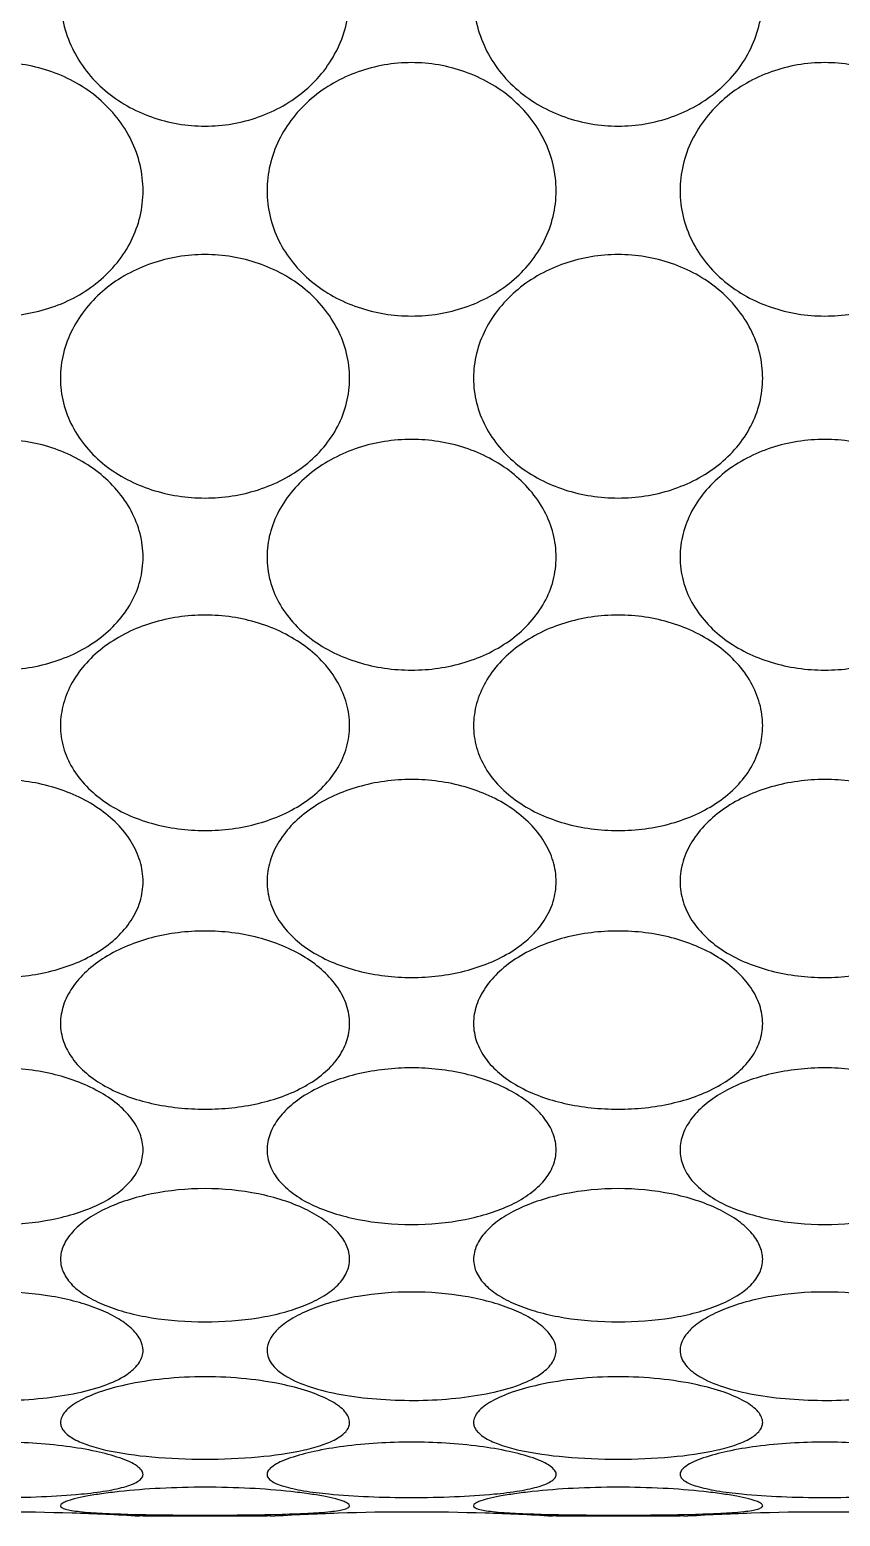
# Model space of a CAD drawing. Header units: inches. Extents: x 50354 to 53215, y -7830 to -6529.
# Drawn here: x 53092.2724 to 53092.4887, y -6815.5686 to -6815.1719 of the extents above; entities that cross this region are included whole.
import ezdxf

# ---------------------------------------------------------------- set-up
doc = ezdxf.new("R2010")
doc.units = ezdxf.units.IN
doc.header["$MEASUREMENT"] = 0
doc.layers.add('XR_ID 1F_FUR$0$A-SANI-FIX', color=134, linetype='Continuous')

# ---------------------------------------------------------------- blocks, each defined once
blk = doc.blocks.new('XR_ID 1F_FUR$0$XR_1F FURN$0$A$C698E198A')
at = {"linetype": 'Continuous'}
for p, q in [((-12.998, -28.835), (-13, -28.86)), ((-13, -28.86), (-13, -29.7)), ((-13, -29.7), (-12.998, -29.725)), ((-12.998, -31.635), (-13, -31.66)), ((-13, -31.66), (-13, -32.5)), ((-13, -32.5), (-12.998, -32.525))]:
    blk.add_line(p, q, dxfattribs=at)
for centre, radius, start, end in [((-28.273, -27.88), 15.304, 358.1361, 1.8696), ((-28.314, -27.879), 15.345, 356.4273, 358.1366), ((-28.325, -30.682), 15.357, 1.8698, 3.572), ((-28.273, -30.68), 15.304, 358.1361, 1.8696), ((-28.314, -30.679), 15.345, 356.4273, 358.1366), ((-28.325, -33.482), 15.357, 1.8698, 3.572), ((-28.273, -33.48), 15.304, 358.1361, 1.8696)]:
    blk.add_arc(centre, radius, start, end, dxfattribs=at)
for points, knots in [([(-12.06, -28.715), (-12.09, -28.661), (-12.139, -28.534), (-12.185, -28.323), (-12.211, -28.084), (-12.218, -27.833), (-12.204, -27.584), (-12.17, -27.354), (-12.117, -27.156), (-12.062, -27.041), (-12.029, -26.996)], [0, 0, 0, 0, 0.10395, 0.228487, 0.366625, 0.510839, 0.653655, 0.787569, 0.905128, 1, 1, 1, 1]), ([(-11.876, -26.9), (-11.85, -26.9), (-11.792, -26.918), (-11.718, -26.983), (-11.65, -27.08), (-11.591, -27.206), (-11.543, -27.354), (-11.494, -27.58), (-11.471, -27.88), (-11.494, -28.18), (-11.543, -28.406), (-11.591, -28.554), (-11.65, -28.68), (-11.718, -28.777), (-11.792, -28.842), (-11.85, -28.86), (-11.876, -28.86)], [0, 0, 0, 0, 0.034965, 0.077478, 0.129946, 0.191999, 0.262052, 0.338123, 0.499998, 0.661873, 0.737945, 0.808, 0.870054, 0.922523, 0.965035, 1, 1, 1, 1]), ([(-10.517, -28.86), (-10.553, -28.86), (-10.629, -28.845), (-10.731, -28.781), (-10.819, -28.682), (-10.893, -28.556), (-10.95, -28.406), (-11.007, -28.181), (-11.033, -27.88), (-11.007, -27.579), (-10.95, -27.354), (-10.893, -27.204), (-10.819, -27.078), (-10.731, -26.979), (-10.629, -26.915), (-10.553, -26.9), (-10.517, -26.9)], [0, 0, 0, 0, 0.045372, 0.093928, 0.148271, 0.20922, 0.276239, 0.348114, 0.500002, 0.65189, 0.723764, 0.790783, 0.851731, 0.906073, 0.954628, 1, 1, 1, 1]), ([(-10.517, -26.9), (-10.48, -26.9), (-10.402, -26.916), (-10.295, -26.979), (-10.199, -27.077), (-10.084, -27.252), (-9.987, -27.523), (-9.948, -27.879), (-9.987, -28.236), (-10.083, -28.508), (-10.198, -28.683), (-10.295, -28.781), (-10.402, -28.844), (-10.48, -28.86), (-10.517, -28.86)], [0, 0, 0, 0, 0.045325, 0.094979, 0.15068, 0.212543, 0.350671, 0.499755, 0.648875, 0.787118, 0.849076, 0.904873, 0.954631, 1, 1, 1, 1]), ([(-8.699, -28.86), (-8.744, -28.86), (-8.838, -28.846), (-8.967, -28.783), (-9.082, -28.685), (-9.213, -28.512), (-9.321, -28.238), (-9.363, -27.88), (-9.321, -27.522), (-9.213, -27.248), (-9.082, -27.075), (-8.967, -26.977), (-8.838, -26.914), (-8.744, -26.9), (-8.699, -26.9)], [0, 0, 0, 0, 0.053016, 0.107462, 0.164933, 0.226177, 0.358763, 0.499998, 0.641234, 0.773822, 0.835067, 0.892538, 0.946984, 1, 1, 1, 1]), ([(-8.699, -26.9), (-8.652, -26.9), (-8.557, -26.915), (-8.423, -26.977), (-8.302, -27.074), (-8.16, -27.247), (-8.039, -27.519), (-7.991, -27.88), (-8.039, -28.241), (-8.16, -28.513), (-8.302, -28.686), (-8.423, -28.783), (-8.557, -28.845), (-8.652, -28.86), (-8.699, -28.86)], [0, 0, 0, 0, 0.05273, 0.107892, 0.166442, 0.228535, 0.360979, 0.499998, 0.639018, 0.771464, 0.833558, 0.892108, 0.947271, 1, 1, 1, 1]), ([(-6.5, -28.86), (-6.553, -28.86), (-6.661, -28.846), (-6.812, -28.785), (-6.947, -28.687), (-7.101, -28.516), (-7.232, -28.243), (-7.283, -27.88), (-7.232, -27.517), (-7.101, -27.244), (-6.947, -27.073), (-6.812, -26.975), (-6.661, -26.914), (-6.553, -26.9), (-6.5, -26.9)], [0, 0, 0, 0, 0.05807, 0.116648, 0.176553, 0.238282, 0.366741, 0.499998, 0.633256, 0.761717, 0.823447, 0.883352, 0.94193, 1, 1, 1, 1]), ([(-6.5, -26.9), (-6.446, -26.9), (-6.338, -26.914), (-6.129, -26.997), (-5.906, -27.193), (-5.74, -27.515), (-5.683, -27.88), (-5.74, -28.245), (-5.906, -28.567), (-6.129, -28.763), (-6.338, -28.846), (-6.446, -28.86), (-6.5, -28.86)], [0, 0, 0, 0, 0.057826, 0.116908, 0.239465, 0.368128, 0.499999, 0.631869, 0.760534, 0.883092, 0.942174, 1, 1, 1, 1]), ([(-4.017, -28.86), (-4.076, -28.86), (-4.193, -28.846), (-4.36, -28.785), (-4.509, -28.688), (-4.68, -28.519), (-4.827, -28.247), (-4.886, -27.88), (-4.827, -27.513), (-4.68, -27.241), (-4.509, -27.072), (-4.36, -26.975), (-4.193, -26.914), (-4.076, -26.9), (-4.017, -26.9)], [0, 0, 0, 0, 0.06109, 0.122284, 0.183848, 0.246049, 0.372017, 0.500002, 0.627987, 0.753954, 0.816155, 0.877717, 0.93891, 1, 1, 1, 1]), ([(-4.017, -26.9), (-3.959, -26.9), (-3.84, -26.914), (-3.615, -26.995), (-3.373, -27.188), (-3.191, -27.512), (-3.128, -27.88), (-3.191, -28.248), (-3.373, -28.572), (-3.615, -28.765), (-3.84, -28.846), (-3.959, -28.86), (-4.017, -28.86)], [0, 0, 0, 0, 0.060936, 0.122432, 0.246563, 0.37277, 0.500002, 0.627234, 0.753441, 0.87757, 0.939065, 1, 1, 1, 1]), ([(-12.605, -27.057), (-12.587, -27.11), (-12.556, -27.23), (-12.51, -27.504), (-12.489, -27.88), (-12.51, -28.256), (-12.556, -28.53), (-12.587, -28.65), (-12.605, -28.703)], [0, 0, 0, 0, 0.100368, 0.222072, 0.499986, 0.777907, 0.899621, 1, 1, 1, 1]), ([(-12.849, -28.442), (-12.858, -28.352), (-12.869, -28.165), (-12.875, -27.881), (-12.869, -27.596), (-12.858, -27.409), (-12.849, -27.319)], [0, 0, 0, 0, 0.239734, 0.499899, 0.760114, 1, 1, 1, 1]), ([(-12.968, -28.429), (-12.966, -28.411), (-12.962, -28.379), (-12.954, -28.342), (-12.947, -28.32), (-12.941, -28.308), (-12.934, -28.3), (-12.929, -28.3)], [0, 0, 0, 0, 0.401908, 0.701539, 0.811757, 0.896092, 1, 1, 1, 1]), ([(-12.929, -28.3), (-12.923, -28.3), (-12.911, -28.313), (-12.905, -28.327), (-12.901, -28.336)], [0, 0, 0, 0, 0.347255, 1, 1, 1, 1]), ([(-12.55, -28.606), (-12.541, -28.563), (-12.52, -28.486), (-12.483, -28.399), (-12.448, -28.347), (-12.422, -28.321), (-12.394, -28.304), (-12.373, -28.3), (-12.364, -28.3)], [0, 0, 0, 0, 0.349245, 0.630114, 0.743606, 0.840326, 0.923707, 1, 1, 1, 1]), ([(-12.364, -28.3), (-12.352, -28.3), (-12.325, -28.307), (-12.288, -28.332), (-12.253, -28.371), (-12.205, -28.447), (-12.153, -28.571), (-12.123, -28.681), (-12.11, -28.742)], [0, 0, 0, 0, 0.068375, 0.148578, 0.246055, 0.362615, 0.650483, 1, 1, 1, 1]), ([(-11.258, -30.26), (-11.289, -30.26), (-11.355, -30.244), (-11.441, -30.179), (-11.514, -30.081), (-11.575, -29.954), (-11.623, -29.806), (-11.67, -29.58), (-11.691, -29.28), (-11.67, -28.98), (-11.623, -28.754), (-11.575, -28.606), (-11.514, -28.479), (-11.441, -28.381), (-11.355, -28.316), (-11.289, -28.3), (-11.258, -28.3)], [0, 0, 0, 0, 0.040443, 0.085413, 0.13809, 0.199102, 0.267542, 0.341798, 0.500002, 0.658205, 0.73246, 0.800899, 0.86191, 0.914587, 0.959557, 1, 1, 1, 1]), ([(-11.258, -28.3), (-11.227, -28.3), (-11.158, -28.317), (-11.067, -28.381), (-10.984, -28.479), (-10.913, -28.605), (-10.855, -28.754), (-10.797, -28.979), (-10.768, -29.28), (-10.797, -29.581), (-10.855, -29.806), (-10.913, -29.955), (-10.984, -30.081), (-11.067, -30.179), (-11.158, -30.243), (-11.227, -30.26), (-11.258, -30.26)], [0, 0, 0, 0, 0.040538, 0.086791, 0.140875, 0.202752, 0.271258, 0.3448, 0.500002, 0.655203, 0.728744, 0.797249, 0.859124, 0.913209, 0.959461, 1, 1, 1, 1]), ([(-9.661, -30.26), (-9.702, -30.26), (-9.787, -30.245), (-9.903, -30.182), (-10.005, -30.084), (-10.123, -29.909), (-10.217, -29.636), (-10.254, -29.28), (-10.217, -28.924), (-10.123, -28.651), (-10.005, -28.476), (-9.903, -28.378), (-9.787, -28.315), (-9.702, -28.3), (-9.661, -28.3)], [0, 0, 0, 0, 0.049573, 0.101307, 0.157294, 0.218355, 0.353731, 0.500001, 0.646272, 0.781646, 0.842706, 0.898693, 0.950427, 1, 1, 1, 1]), ([(-9.661, -28.3), (-9.619, -28.3), (-9.532, -28.315), (-9.411, -28.378), (-9.301, -28.476), (-9.172, -28.649), (-9.063, -28.921), (-9.019, -29.28), (-9.063, -29.639), (-9.172, -29.911), (-9.301, -30.084), (-9.411, -30.182), (-9.532, -30.245), (-9.619, -30.26), (-9.661, -30.26)], [0, 0, 0, 0, 0.049365, 0.101995, 0.159209, 0.221173, 0.356257, 0.500001, 0.643746, 0.778828, 0.840791, 0.898004, 0.950635, 1, 1, 1, 1]), ([(-7.641, -30.26), (-7.691, -30.26), (-7.792, -30.246), (-7.933, -30.184), (-8.059, -30.086), (-8.202, -29.914), (-8.322, -29.641), (-8.369, -29.28), (-8.322, -28.919), (-8.202, -28.646), (-8.059, -28.474), (-7.933, -28.376), (-7.792, -28.314), (-7.691, -28.3), (-7.641, -28.3)], [0, 0, 0, 0, 0.055824, 0.112542, 0.171326, 0.232805, 0.363103, 0.500001, 0.6369, 0.767196, 0.828674, 0.887458, 0.944176, 1, 1, 1, 1]), ([(-7.641, -28.3), (-7.591, -28.3), (-7.489, -28.315), (-7.344, -28.376), (-7.212, -28.473), (-7.059, -28.645), (-6.928, -28.917), (-6.875, -29.28), (-6.928, -29.643), (-7.059, -29.915), (-7.212, -30.087), (-7.344, -30.184), (-7.489, -30.245), (-7.591, -30.26), (-7.641, -30.26)], [0, 0, 0, 0, 0.055502, 0.11278, 0.172484, 0.234728, 0.364992, 0.500001, 0.63501, 0.765272, 0.827515, 0.887219, 0.944497, 1, 1, 1, 1]), ([(-5.288, -30.26), (-5.344, -30.26), (-5.457, -30.246), (-5.616, -30.185), (-5.76, -30.088), (-5.923, -29.918), (-6.063, -29.645), (-6.118, -29.28), (-6.063, -28.915), (-5.923, -28.642), (-5.76, -28.472), (-5.616, -28.375), (-5.457, -28.314), (-5.344, -28.3), (-5.288, -28.3)], [0, 0, 0, 0, 0.059816, 0.11987, 0.180701, 0.242673, 0.369706, 0.500001, 0.630296, 0.757328, 0.819299, 0.880129, 0.940184, 1, 1, 1, 1]), ([(-5.288, -28.3), (-5.231, -28.3), (-5.117, -28.314), (-4.899, -28.396), (-4.665, -28.59), (-4.49, -28.913), (-4.43, -29.28), (-4.49, -29.647), (-4.665, -29.97), (-4.899, -30.164), (-5.117, -30.246), (-5.231, -30.26), (-5.288, -30.26)], [0, 0, 0, 0, 0.059605, 0.120053, 0.243502, 0.370771, 0.500001, 0.629231, 0.756498, 0.879946, 0.940395, 1, 1, 1, 1]), ([(-2.703, -30.26), (-2.763, -30.26), (-2.884, -30.246), (-3.055, -30.185), (-3.21, -30.089), (-3.385, -29.92), (-3.538, -29.648), (-3.6, -29.28), (-3.538, -28.912), (-3.385, -28.64), (-3.21, -28.471), (-3.055, -28.375), (-2.884, -28.314), (-2.763, -28.3), (-2.703, -28.3)], [0, 0, 0, 0, 0.061998, 0.123968, 0.186064, 0.248436, 0.373682, 0.500001, 0.62632, 0.751564, 0.813936, 0.876031, 0.938002, 1, 1, 1, 1]), ([(-12.901, -28.336), (-12.894, -28.355), (-12.88, -28.401), (-12.863, -28.482), (-12.846, -28.584), (-12.826, -28.75), (-12.808, -28.984), (-12.801, -29.28), (-12.808, -29.576), (-12.826, -29.81), (-12.846, -29.976), (-12.863, -30.078), (-12.88, -30.159), (-12.894, -30.205), (-12.901, -30.224)], [0, 0, 0, 0, 0.031746, 0.075753, 0.130448, 0.194012, 0.34024, 0.500003, 0.659766, 0.805992, 0.869554, 0.924248, 0.968254, 1, 1, 1, 1]), ([(-12.987, -28.781), (-12.985, -28.715), (-12.981, -28.598), (-12.974, -28.481), (-12.968, -28.429)], [0, 0, 0, 0, 0.560169, 1, 1, 1, 1]), ([(-12.716, -28.86), (-12.724, -28.86), (-12.742, -28.853), (-12.763, -28.828), (-12.782, -28.792), (-12.799, -28.742), (-12.814, -28.681), (-12.834, -28.58), (-12.843, -28.499), (-12.849, -28.442)], [0, 0, 0, 0, 0.051938, 0.118849, 0.208602, 0.323036, 0.461504, 0.622134, 1, 1, 1, 1]), ([(-12.551, -29.954), (-12.574, -29.851), (-12.604, -29.626), (-12.618, -29.28), (-12.604, -28.934), (-12.574, -28.709), (-12.55, -28.606)], [0, 0, 0, 0, 0.23461, 0.500046, 0.765459, 1, 1, 1, 1]), ([(-12.605, -28.703), (-12.613, -28.725), (-12.628, -28.766), (-12.656, -28.816), (-12.683, -28.849), (-12.706, -28.86), (-12.716, -28.86)], [0, 0, 0, 0, 0.360851, 0.644967, 0.852372, 1, 1, 1, 1]), ([(-12.987, -29.778), (-12.991, -29.612), (-12.993, -29.279), (-12.991, -28.947), (-12.987, -28.781)], [0, 0, 0, 0, 0.500087, 1, 1, 1, 1]), ([(-12.11, -28.742), (-12.091, -28.827), (-12.064, -29.006), (-12.05, -29.28), (-12.064, -29.554), (-12.091, -29.733), (-12.11, -29.818)], [0, 0, 0, 0, 0.241927, 0.499987, 0.758053, 1, 1, 1, 1]), ([(-11.876, -28.86), (-11.893, -28.86), (-11.929, -28.853), (-11.978, -28.823), (-12.023, -28.775), (-12.048, -28.737), (-12.06, -28.715)], [0, 0, 0, 0, 0.208603, 0.43564, 0.69689, 1, 1, 1, 1]), ([(-12.849, -30.119), (-12.844, -30.062), (-12.834, -29.981), (-12.815, -29.879), (-12.799, -29.818), (-12.782, -29.769), (-12.763, -29.732), (-12.742, -29.707), (-12.724, -29.7), (-12.716, -29.7)], [0, 0, 0, 0, 0.377864, 0.538515, 0.677008, 0.791463, 0.881221, 0.94811, 1, 1, 1, 1]), ([(-12.716, -29.7), (-12.706, -29.7), (-12.683, -29.711), (-12.656, -29.744), (-12.628, -29.794), (-12.613, -29.835), (-12.605, -29.857)], [0, 0, 0, 0, 0.147642, 0.355049, 0.63916, 1, 1, 1, 1]), ([(-12.029, -29.796), (-12.009, -29.769), (-11.975, -29.732), (-11.918, -29.705), (-11.89, -29.7), (-11.876, -29.7)], [0, 0, 0, 0, 0.546591, 0.779569, 1, 1, 1, 1]), ([(-11.876, -29.7), (-11.85, -29.7), (-11.792, -29.718), (-11.718, -29.783), (-11.65, -29.88), (-11.591, -30.006), (-11.543, -30.154), (-11.494, -30.38), (-11.471, -30.68), (-11.494, -30.98), (-11.543, -31.206), (-11.591, -31.354), (-11.65, -31.48), (-11.718, -31.577), (-11.792, -31.642), (-11.85, -31.66), (-11.876, -31.66)], [0, 0, 0, 0, 0.034965, 0.077478, 0.129946, 0.191999, 0.262052, 0.338123, 0.499998, 0.661873, 0.737945, 0.808, 0.870054, 0.922523, 0.965035, 1, 1, 1, 1]), ([(-10.517, -31.66), (-10.553, -31.66), (-10.629, -31.645), (-10.731, -31.581), (-10.819, -31.482), (-10.893, -31.356), (-10.95, -31.206), (-11.007, -30.981), (-11.033, -30.68), (-11.007, -30.379), (-10.95, -30.154), (-10.893, -30.004), (-10.819, -29.878), (-10.731, -29.779), (-10.629, -29.715), (-10.553, -29.7), (-10.517, -29.7)], [0, 0, 0, 0, 0.045372, 0.093928, 0.148271, 0.20922, 0.276239, 0.348114, 0.500002, 0.65189, 0.723764, 0.790783, 0.851731, 0.906073, 0.954628, 1, 1, 1, 1]), ([(-10.517, -29.7), (-10.48, -29.7), (-10.402, -29.716), (-10.295, -29.779), (-10.199, -29.877), (-10.084, -30.052), (-9.987, -30.323), (-9.948, -30.679), (-9.987, -31.036), (-10.083, -31.308), (-10.198, -31.483), (-10.295, -31.581), (-10.402, -31.644), (-10.48, -31.66), (-10.517, -31.66)], [0, 0, 0, 0, 0.045325, 0.094979, 0.15068, 0.212543, 0.350671, 0.499755, 0.648875, 0.787118, 0.849076, 0.904873, 0.954631, 1, 1, 1, 1]), ([(-8.699, -31.66), (-8.744, -31.66), (-8.838, -31.646), (-8.967, -31.583), (-9.082, -31.485), (-9.213, -31.312), (-9.321, -31.038), (-9.363, -30.68), (-9.321, -30.322), (-9.213, -30.048), (-9.082, -29.875), (-8.967, -29.777), (-8.838, -29.714), (-8.744, -29.7), (-8.699, -29.7)], [0, 0, 0, 0, 0.053016, 0.107462, 0.164933, 0.226177, 0.358763, 0.499998, 0.641234, 0.773822, 0.835067, 0.892538, 0.946984, 1, 1, 1, 1]), ([(-8.699, -29.7), (-8.652, -29.7), (-8.557, -29.715), (-8.423, -29.777), (-8.302, -29.874), (-8.16, -30.047), (-8.039, -30.319), (-7.991, -30.68), (-8.039, -31.041), (-8.16, -31.313), (-8.302, -31.486), (-8.423, -31.583), (-8.557, -31.645), (-8.652, -31.66), (-8.699, -31.66)], [0, 0, 0, 0, 0.05273, 0.107892, 0.166442, 0.228535, 0.360979, 0.499998, 0.639018, 0.771464, 0.833558, 0.892108, 0.947271, 1, 1, 1, 1]), ([(-6.5, -31.66), (-6.553, -31.66), (-6.661, -31.646), (-6.812, -31.585), (-6.947, -31.487), (-7.101, -31.316), (-7.232, -31.043), (-7.283, -30.68), (-7.232, -30.317), (-7.101, -30.044), (-6.947, -29.873), (-6.812, -29.775), (-6.661, -29.714), (-6.553, -29.7), (-6.5, -29.7)], [0, 0, 0, 0, 0.05807, 0.116648, 0.176553, 0.238282, 0.366741, 0.499998, 0.633256, 0.761717, 0.823447, 0.883352, 0.94193, 1, 1, 1, 1]), ([(-6.5, -29.7), (-6.446, -29.7), (-6.338, -29.714), (-6.129, -29.797), (-5.906, -29.993), (-5.74, -30.315), (-5.683, -30.68), (-5.74, -31.045), (-5.906, -31.367), (-6.129, -31.563), (-6.338, -31.646), (-6.446, -31.66), (-6.5, -31.66)], [0, 0, 0, 0, 0.057826, 0.116908, 0.239465, 0.368128, 0.499999, 0.631869, 0.760534, 0.883092, 0.942174, 1, 1, 1, 1]), ([(-4.017, -31.66), (-4.076, -31.66), (-4.193, -31.646), (-4.36, -31.585), (-4.509, -31.488), (-4.68, -31.319), (-4.827, -31.047), (-4.886, -30.68), (-4.827, -30.313), (-4.68, -30.041), (-4.509, -29.872), (-4.36, -29.775), (-4.193, -29.714), (-4.076, -29.7), (-4.017, -29.7)], [0, 0, 0, 0, 0.06109, 0.122284, 0.183848, 0.246049, 0.372017, 0.500002, 0.627987, 0.753954, 0.816155, 0.877717, 0.93891, 1, 1, 1, 1]), ([(-4.017, -29.7), (-3.959, -29.7), (-3.84, -29.714), (-3.615, -29.795), (-3.373, -29.988), (-3.191, -30.312), (-3.128, -30.68), (-3.191, -31.048), (-3.373, -31.372), (-3.615, -31.565), (-3.84, -31.646), (-3.959, -31.66), (-4.017, -31.66)], [0, 0, 0, 0, 0.060936, 0.122432, 0.246563, 0.37277, 0.500002, 0.627234, 0.753441, 0.87757, 0.939065, 1, 1, 1, 1]), ([(-12.968, -30.131), (-12.974, -30.079), (-12.981, -29.962), (-12.985, -29.844), (-12.987, -29.778)], [0, 0, 0, 0, 0.43969, 1, 1, 1, 1]), ([(-12.11, -29.818), (-12.123, -29.879), (-12.153, -29.989), (-12.205, -30.113), (-12.253, -30.189), (-12.288, -30.228), (-12.325, -30.253), (-12.352, -30.26), (-12.364, -30.26)], [0, 0, 0, 0, 0.349516, 0.637392, 0.753955, 0.851433, 0.931632, 1, 1, 1, 1]), ([(-12.06, -31.515), (-12.09, -31.461), (-12.139, -31.334), (-12.185, -31.123), (-12.211, -30.884), (-12.218, -30.633), (-12.204, -30.384), (-12.17, -30.154), (-12.117, -29.956), (-12.062, -29.841), (-12.029, -29.796)], [0, 0, 0, 0, 0.10395, 0.228487, 0.366625, 0.510839, 0.653655, 0.787569, 0.905128, 1, 1, 1, 1]), ([(-12.605, -29.857), (-12.587, -29.91), (-12.556, -30.03), (-12.51, -30.304), (-12.489, -30.68), (-12.51, -31.056), (-12.556, -31.33), (-12.587, -31.45), (-12.605, -31.503)], [0, 0, 0, 0, 0.100368, 0.222072, 0.499986, 0.777907, 0.899621, 1, 1, 1, 1]), ([(-12.364, -30.26), (-12.373, -30.26), (-12.394, -30.256), (-12.422, -30.239), (-12.448, -30.213), (-12.483, -30.161), (-12.52, -30.074), (-12.541, -29.997), (-12.551, -29.954)], [0, 0, 0, 0, 0.076266, 0.159626, 0.256338, 0.369832, 0.650724, 1, 1, 1, 1]), ([(-12.849, -31.242), (-12.858, -31.152), (-12.869, -30.965), (-12.875, -30.681), (-12.869, -30.396), (-12.858, -30.209), (-12.849, -30.119)], [0, 0, 0, 0, 0.239734, 0.499899, 0.760114, 1, 1, 1, 1]), ([(-12.929, -30.26), (-12.934, -30.26), (-12.941, -30.252), (-12.947, -30.24), (-12.954, -30.218), (-12.961, -30.181), (-12.966, -30.149), (-12.968, -30.131)], [0, 0, 0, 0, 0.10394, 0.188277, 0.298492, 0.598106, 1, 1, 1, 1]), ([(-12.901, -30.224), (-12.905, -30.233), (-12.911, -30.247), (-12.923, -30.26), (-12.929, -30.26)], [0, 0, 0, 0, 0.65274, 1, 1, 1, 1]), ([(-12.968, -31.229), (-12.966, -31.211), (-12.962, -31.179), (-12.954, -31.142), (-12.947, -31.12), (-12.941, -31.108), (-12.934, -31.1), (-12.929, -31.1)], [0, 0, 0, 0, 0.401908, 0.701539, 0.811757, 0.896092, 1, 1, 1, 1]), ([(-12.929, -31.1), (-12.923, -31.1), (-12.911, -31.113), (-12.905, -31.127), (-12.901, -31.136)], [0, 0, 0, 0, 0.347255, 1, 1, 1, 1]), ([(-12.55, -31.406), (-12.541, -31.363), (-12.52, -31.286), (-12.483, -31.199), (-12.448, -31.147), (-12.422, -31.121), (-12.394, -31.104), (-12.373, -31.1), (-12.364, -31.1)], [0, 0, 0, 0, 0.349245, 0.630114, 0.743606, 0.840326, 0.923707, 1, 1, 1, 1]), ([(-12.364, -31.1), (-12.352, -31.1), (-12.325, -31.107), (-12.288, -31.132), (-12.253, -31.171), (-12.205, -31.247), (-12.153, -31.371), (-12.123, -31.481), (-12.11, -31.542)], [0, 0, 0, 0, 0.068375, 0.148578, 0.246055, 0.362615, 0.650483, 1, 1, 1, 1]), ([(-11.258, -33.06), (-11.289, -33.06), (-11.355, -33.044), (-11.441, -32.979), (-11.514, -32.881), (-11.575, -32.754), (-11.623, -32.606), (-11.67, -32.38), (-11.691, -32.08), (-11.67, -31.78), (-11.623, -31.554), (-11.575, -31.406), (-11.514, -31.279), (-11.441, -31.181), (-11.355, -31.116), (-11.289, -31.1), (-11.258, -31.1)], [0, 0, 0, 0, 0.040443, 0.085413, 0.13809, 0.199102, 0.267542, 0.341798, 0.500002, 0.658205, 0.73246, 0.800899, 0.86191, 0.914587, 0.959557, 1, 1, 1, 1]), ([(-11.258, -31.1), (-11.227, -31.1), (-11.158, -31.117), (-11.067, -31.181), (-10.984, -31.279), (-10.913, -31.405), (-10.855, -31.554), (-10.797, -31.779), (-10.768, -32.08), (-10.797, -32.381), (-10.855, -32.606), (-10.913, -32.755), (-10.984, -32.881), (-11.067, -32.979), (-11.158, -33.043), (-11.227, -33.06), (-11.258, -33.06)], [0, 0, 0, 0, 0.040538, 0.086791, 0.140875, 0.202752, 0.271258, 0.3448, 0.500002, 0.655203, 0.728744, 0.797249, 0.859124, 0.913209, 0.959461, 1, 1, 1, 1]), ([(-9.661, -33.06), (-9.702, -33.06), (-9.787, -33.045), (-9.903, -32.982), (-10.005, -32.884), (-10.123, -32.709), (-10.217, -32.436), (-10.254, -32.08), (-10.217, -31.724), (-10.123, -31.451), (-10.005, -31.276), (-9.903, -31.178), (-9.787, -31.115), (-9.702, -31.1), (-9.661, -31.1)], [0, 0, 0, 0, 0.049573, 0.101307, 0.157294, 0.218355, 0.353731, 0.500001, 0.646272, 0.781646, 0.842706, 0.898693, 0.950427, 1, 1, 1, 1]), ([(-9.661, -31.1), (-9.619, -31.1), (-9.532, -31.115), (-9.411, -31.178), (-9.301, -31.276), (-9.172, -31.449), (-9.063, -31.721), (-9.019, -32.08), (-9.063, -32.439), (-9.172, -32.711), (-9.301, -32.884), (-9.411, -32.982), (-9.532, -33.045), (-9.619, -33.06), (-9.661, -33.06)], [0, 0, 0, 0, 0.049365, 0.101995, 0.159209, 0.221173, 0.356257, 0.500001, 0.643746, 0.778828, 0.840791, 0.898004, 0.950635, 1, 1, 1, 1]), ([(-7.641, -33.06), (-7.691, -33.06), (-7.792, -33.046), (-7.933, -32.984), (-8.059, -32.886), (-8.202, -32.714), (-8.322, -32.441), (-8.369, -32.08), (-8.322, -31.719), (-8.202, -31.446), (-8.059, -31.274), (-7.933, -31.176), (-7.792, -31.114), (-7.691, -31.1), (-7.641, -31.1)], [0, 0, 0, 0, 0.055824, 0.112542, 0.171326, 0.232805, 0.363103, 0.500001, 0.6369, 0.767196, 0.828674, 0.887458, 0.944176, 1, 1, 1, 1]), ([(-7.641, -31.1), (-7.591, -31.1), (-7.489, -31.115), (-7.344, -31.176), (-7.212, -31.273), (-7.059, -31.445), (-6.928, -31.717), (-6.875, -32.08), (-6.928, -32.443), (-7.059, -32.715), (-7.212, -32.887), (-7.344, -32.984), (-7.489, -33.045), (-7.591, -33.06), (-7.641, -33.06)], [0, 0, 0, 0, 0.055502, 0.11278, 0.172484, 0.234728, 0.364992, 0.500001, 0.63501, 0.765272, 0.827515, 0.887219, 0.944497, 1, 1, 1, 1]), ([(-5.288, -33.06), (-5.344, -33.06), (-5.457, -33.046), (-5.616, -32.985), (-5.76, -32.888), (-5.923, -32.718), (-6.063, -32.445), (-6.118, -32.08), (-6.063, -31.715), (-5.923, -31.442), (-5.76, -31.272), (-5.616, -31.175), (-5.457, -31.114), (-5.344, -31.1), (-5.288, -31.1)], [0, 0, 0, 0, 0.059816, 0.11987, 0.180701, 0.242673, 0.369706, 0.500001, 0.630296, 0.757328, 0.819299, 0.880129, 0.940184, 1, 1, 1, 1]), ([(-5.288, -31.1), (-5.231, -31.1), (-5.117, -31.114), (-4.899, -31.196), (-4.665, -31.39), (-4.49, -31.713), (-4.43, -32.08), (-4.49, -32.447), (-4.665, -32.77), (-4.899, -32.964), (-5.117, -33.046), (-5.231, -33.06), (-5.288, -33.06)], [0, 0, 0, 0, 0.059605, 0.120053, 0.243502, 0.370771, 0.500001, 0.629231, 0.756498, 0.879946, 0.940395, 1, 1, 1, 1]), ([(-2.703, -33.06), (-2.763, -33.06), (-2.884, -33.046), (-3.055, -32.985), (-3.21, -32.889), (-3.385, -32.72), (-3.538, -32.448), (-3.6, -32.08), (-3.538, -31.712), (-3.385, -31.44), (-3.21, -31.271), (-3.055, -31.175), (-2.884, -31.114), (-2.763, -31.1), (-2.703, -31.1)], [0, 0, 0, 0, 0.061998, 0.123968, 0.186064, 0.248436, 0.373682, 0.500001, 0.62632, 0.751564, 0.813936, 0.876031, 0.938002, 1, 1, 1, 1]), ([(-12.987, -31.581), (-12.985, -31.515), (-12.981, -31.398), (-12.974, -31.281), (-12.968, -31.229)], [0, 0, 0, 0, 0.560169, 1, 1, 1, 1]), ([(-12.901, -31.136), (-12.894, -31.155), (-12.88, -31.201), (-12.863, -31.282), (-12.846, -31.384), (-12.826, -31.55), (-12.808, -31.784), (-12.801, -32.08), (-12.808, -32.376), (-12.826, -32.61), (-12.846, -32.776), (-12.863, -32.878), (-12.88, -32.959), (-12.894, -33.005), (-12.901, -33.024)], [0, 0, 0, 0, 0.031746, 0.075753, 0.130448, 0.194012, 0.34024, 0.500003, 0.659766, 0.805992, 0.869554, 0.924248, 0.968254, 1, 1, 1, 1]), ([(-12.716, -31.66), (-12.724, -31.66), (-12.742, -31.653), (-12.763, -31.628), (-12.782, -31.592), (-12.799, -31.542), (-12.814, -31.481), (-12.834, -31.38), (-12.843, -31.299), (-12.849, -31.242)], [0, 0, 0, 0, 0.051938, 0.118849, 0.208602, 0.323036, 0.461504, 0.622134, 1, 1, 1, 1]), ([(-12.551, -32.754), (-12.574, -32.651), (-12.604, -32.426), (-12.618, -32.08), (-12.604, -31.734), (-12.574, -31.509), (-12.55, -31.406)], [0, 0, 0, 0, 0.23461, 0.500046, 0.765459, 1, 1, 1, 1]), ([(-12.605, -31.503), (-12.613, -31.525), (-12.628, -31.566), (-12.656, -31.616), (-12.683, -31.649), (-12.706, -31.66), (-12.716, -31.66)], [0, 0, 0, 0, 0.360851, 0.644967, 0.852372, 1, 1, 1, 1]), ([(-11.876, -31.66), (-11.893, -31.66), (-11.929, -31.653), (-11.978, -31.623), (-12.023, -31.575), (-12.048, -31.537), (-12.06, -31.515)], [0, 0, 0, 0, 0.208603, 0.43564, 0.69689, 1, 1, 1, 1]), ([(-12.987, -32.578), (-12.991, -32.412), (-12.993, -32.079), (-12.991, -31.747), (-12.987, -31.581)], [0, 0, 0, 0, 0.500087, 1, 1, 1, 1]), ([(-12.11, -31.542), (-12.091, -31.627), (-12.064, -31.806), (-12.05, -32.08), (-12.064, -32.354), (-12.091, -32.533), (-12.11, -32.618)], [0, 0, 0, 0, 0.241927, 0.499987, 0.758053, 1, 1, 1, 1]), ([(-12.849, -32.919), (-12.844, -32.862), (-12.834, -32.781), (-12.815, -32.679), (-12.799, -32.618), (-12.782, -32.569), (-12.763, -32.532), (-12.742, -32.507), (-12.724, -32.5), (-12.716, -32.5)], [0, 0, 0, 0, 0.377864, 0.538515, 0.677008, 0.791463, 0.881221, 0.94811, 1, 1, 1, 1]), ([(-12.716, -32.5), (-12.706, -32.5), (-12.683, -32.511), (-12.656, -32.544), (-12.628, -32.594), (-12.613, -32.635), (-12.605, -32.657)], [0, 0, 0, 0, 0.147642, 0.355049, 0.63916, 1, 1, 1, 1]), ([(-12.029, -32.596), (-12.009, -32.569), (-11.975, -32.532), (-11.918, -32.505), (-11.89, -32.5), (-11.876, -32.5)], [0, 0, 0, 0, 0.546591, 0.779569, 1, 1, 1, 1]), ([(-11.876, -32.5), (-11.85, -32.5), (-11.792, -32.518), (-11.718, -32.583), (-11.65, -32.68), (-11.591, -32.806), (-11.543, -32.954), (-11.494, -33.18), (-11.471, -33.48), (-11.494, -33.78), (-11.543, -34.006), (-11.591, -34.154), (-11.65, -34.28), (-11.718, -34.377), (-11.792, -34.442), (-11.85, -34.46), (-11.876, -34.46)], [0, 0, 0, 0, 0.034965, 0.077478, 0.129946, 0.191999, 0.262052, 0.338123, 0.499998, 0.661873, 0.737945, 0.808, 0.870054, 0.922523, 0.965035, 1, 1, 1, 1]), ([(-10.517, -34.46), (-10.553, -34.46), (-10.629, -34.445), (-10.731, -34.381), (-10.819, -34.282), (-10.893, -34.156), (-10.95, -34.006), (-11.007, -33.781), (-11.033, -33.48), (-11.007, -33.179), (-10.95, -32.954), (-10.893, -32.804), (-10.819, -32.678), (-10.731, -32.579), (-10.629, -32.515), (-10.553, -32.5), (-10.517, -32.5)], [0, 0, 0, 0, 0.045372, 0.093928, 0.148271, 0.20922, 0.276239, 0.348114, 0.500002, 0.65189, 0.723764, 0.790783, 0.851731, 0.906073, 0.954628, 1, 1, 1, 1]), ([(-10.517, -32.5), (-10.48, -32.5), (-10.402, -32.516), (-10.295, -32.579), (-10.199, -32.677), (-10.084, -32.852), (-9.987, -33.123), (-9.948, -33.479), (-9.987, -33.836), (-10.083, -34.108), (-10.198, -34.283), (-10.295, -34.381), (-10.402, -34.444), (-10.48, -34.46), (-10.517, -34.46)], [0, 0, 0, 0, 0.045325, 0.094979, 0.15068, 0.212543, 0.350671, 0.499755, 0.648875, 0.787118, 0.849076, 0.904873, 0.954631, 1, 1, 1, 1]), ([(-8.699, -34.46), (-8.744, -34.46), (-8.838, -34.446), (-8.967, -34.383), (-9.082, -34.285), (-9.213, -34.112), (-9.321, -33.838), (-9.363, -33.48), (-9.321, -33.122), (-9.213, -32.848), (-9.082, -32.675), (-8.967, -32.577), (-8.838, -32.514), (-8.744, -32.5), (-8.699, -32.5)], [0, 0, 0, 0, 0.053016, 0.107462, 0.164933, 0.226177, 0.358763, 0.499998, 0.641234, 0.773822, 0.835067, 0.892538, 0.946984, 1, 1, 1, 1]), ([(-8.699, -32.5), (-8.652, -32.5), (-8.557, -32.515), (-8.423, -32.577), (-8.302, -32.674), (-8.16, -32.847), (-8.039, -33.119), (-7.991, -33.48), (-8.039, -33.841), (-8.16, -34.113), (-8.302, -34.286), (-8.423, -34.383), (-8.557, -34.445), (-8.652, -34.46), (-8.699, -34.46)], [0, 0, 0, 0, 0.05273, 0.107892, 0.166442, 0.228535, 0.360979, 0.499998, 0.639018, 0.771464, 0.833558, 0.892108, 0.947271, 1, 1, 1, 1]), ([(-6.5, -34.46), (-6.553, -34.46), (-6.661, -34.446), (-6.812, -34.385), (-6.947, -34.287), (-7.101, -34.116), (-7.232, -33.843), (-7.283, -33.48), (-7.232, -33.117), (-7.101, -32.844), (-6.947, -32.673), (-6.812, -32.575), (-6.661, -32.514), (-6.553, -32.5), (-6.5, -32.5)], [0, 0, 0, 0, 0.05807, 0.116648, 0.176553, 0.238282, 0.366741, 0.499998, 0.633256, 0.761717, 0.823447, 0.883352, 0.94193, 1, 1, 1, 1]), ([(-6.5, -32.5), (-6.446, -32.5), (-6.338, -32.514), (-6.129, -32.597), (-5.906, -32.793), (-5.74, -33.115), (-5.683, -33.48), (-5.74, -33.845), (-5.906, -34.167), (-6.129, -34.363), (-6.338, -34.446), (-6.446, -34.46), (-6.5, -34.46)], [0, 0, 0, 0, 0.057826, 0.116908, 0.239465, 0.368128, 0.499999, 0.631869, 0.760534, 0.883092, 0.942174, 1, 1, 1, 1]), ([(-4.017, -34.46), (-4.076, -34.46), (-4.193, -34.446), (-4.36, -34.385), (-4.509, -34.288), (-4.68, -34.119), (-4.827, -33.847), (-4.886, -33.48), (-4.827, -33.113), (-4.68, -32.841), (-4.509, -32.672), (-4.36, -32.575), (-4.193, -32.514), (-4.076, -32.5), (-4.017, -32.5)], [0, 0, 0, 0, 0.06109, 0.122284, 0.183848, 0.246049, 0.372017, 0.500002, 0.627987, 0.753954, 0.816155, 0.877717, 0.93891, 1, 1, 1, 1]), ([(-4.017, -32.5), (-3.959, -32.5), (-3.84, -32.514), (-3.615, -32.595), (-3.373, -32.788), (-3.191, -33.112), (-3.128, -33.48), (-3.191, -33.848), (-3.373, -34.172), (-3.615, -34.365), (-3.84, -34.446), (-3.959, -34.46), (-4.017, -34.46)], [0, 0, 0, 0, 0.060936, 0.122432, 0.246563, 0.37277, 0.500002, 0.627234, 0.753441, 0.87757, 0.939065, 1, 1, 1, 1]), ([(-12.968, -32.931), (-12.974, -32.879), (-12.981, -32.762), (-12.985, -32.644), (-12.987, -32.578)], [0, 0, 0, 0, 0.43969, 1, 1, 1, 1]), ([(-12.11, -32.618), (-12.123, -32.679), (-12.153, -32.789), (-12.205, -32.913), (-12.253, -32.989), (-12.288, -33.028), (-12.325, -33.053), (-12.352, -33.06), (-12.364, -33.06)], [0, 0, 0, 0, 0.349516, 0.637392, 0.753955, 0.851433, 0.931632, 1, 1, 1, 1]), ([(-12.06, -34.315), (-12.09, -34.261), (-12.139, -34.134), (-12.185, -33.923), (-12.211, -33.684), (-12.218, -33.433), (-12.204, -33.184), (-12.17, -32.954), (-12.117, -32.756), (-12.062, -32.641), (-12.029, -32.596)], [0, 0, 0, 0, 0.10395, 0.228487, 0.366625, 0.510839, 0.653655, 0.787569, 0.905128, 1, 1, 1, 1]), ([(-12.605, -32.657), (-12.587, -32.71), (-12.556, -32.83), (-12.51, -33.104), (-12.489, -33.48), (-12.51, -33.856), (-12.556, -34.13), (-12.587, -34.25), (-12.605, -34.303)], [0, 0, 0, 0, 0.100368, 0.222072, 0.499986, 0.777907, 0.899621, 1, 1, 1, 1]), ([(-12.364, -33.06), (-12.373, -33.06), (-12.394, -33.056), (-12.422, -33.039), (-12.448, -33.013), (-12.483, -32.961), (-12.52, -32.874), (-12.541, -32.797), (-12.551, -32.754)], [0, 0, 0, 0, 0.076266, 0.159626, 0.256338, 0.369832, 0.650724, 1, 1, 1, 1]), ([(-12.929, -33.06), (-12.934, -33.06), (-12.941, -33.052), (-12.947, -33.04), (-12.954, -33.018), (-12.961, -32.981), (-12.966, -32.949), (-12.968, -32.931)], [0, 0, 0, 0, 0.10394, 0.188277, 0.298492, 0.598106, 1, 1, 1, 1]), ([(-12.849, -34.042), (-12.858, -33.952), (-12.869, -33.765), (-12.875, -33.481), (-12.869, -33.196), (-12.858, -33.009), (-12.849, -32.919)], [0, 0, 0, 0, 0.239734, 0.499899, 0.760114, 1, 1, 1, 1]), ([(-12.901, -33.024), (-12.905, -33.033), (-12.911, -33.047), (-12.923, -33.06), (-12.929, -33.06)], [0, 0, 0, 0, 0.65274, 1, 1, 1, 1])]:
    blk.add_open_spline(points, degree=3, knots=knots, dxfattribs=at)

msp = doc.modelspace()

# ---------------------------------------------------------------- block references
at = {"layer": 'XR_ID 1F_FUR$0$A-SANI-FIX', "lineweight": 30, "xscale": -0.0393700787, "yscale": 0.0393700787, "zscale": 0.0393700787, "rotation": 270}
msp.add_blockref('XR_ID 1F_FUR$0$XR_1F FURN$0$A$C698E198A', (53093.58219, -6815.05674), dxfattribs=at)

doc.saveas('drawing.dxf')
